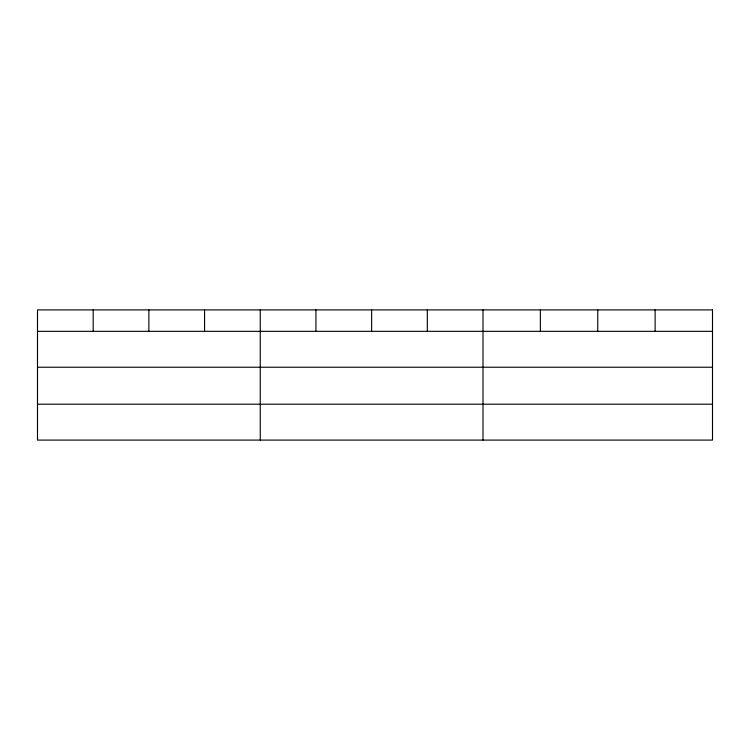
<?xml version="1.0" encoding="UTF-8"?>
<svg xmlns="http://www.w3.org/2000/svg" width="750" height="750" viewBox="0 0 750 750"><rect width="100%" height="100%" fill="white"/><g stroke="black" fill="none" stroke-linecap="round" stroke-linejoin="round"><path stroke-width="1.12" d="M37.5 331.331L712.5 331.331M37.5 367.228L712.5 367.228M37.5 404.203L712.5 404.203M655.125 309.909L655.125 331.331M597.75 309.909L597.75 331.331M540.375 309.909L540.375 331.331M483 309.909L483 440.091M427.312 309.909L427.312 331.331M371.625 309.909L371.625 331.331M315.938 309.909L315.938 331.331M260.25 309.909L260.25 440.091M204.562 309.909L204.562 331.331M148.875 309.909L148.875 331.331M93.188 309.909L93.188 331.331M712.5 309.909L37.5 309.909L37.5 440.091L712.5 440.091L712.5 309.909"/></g></svg>
